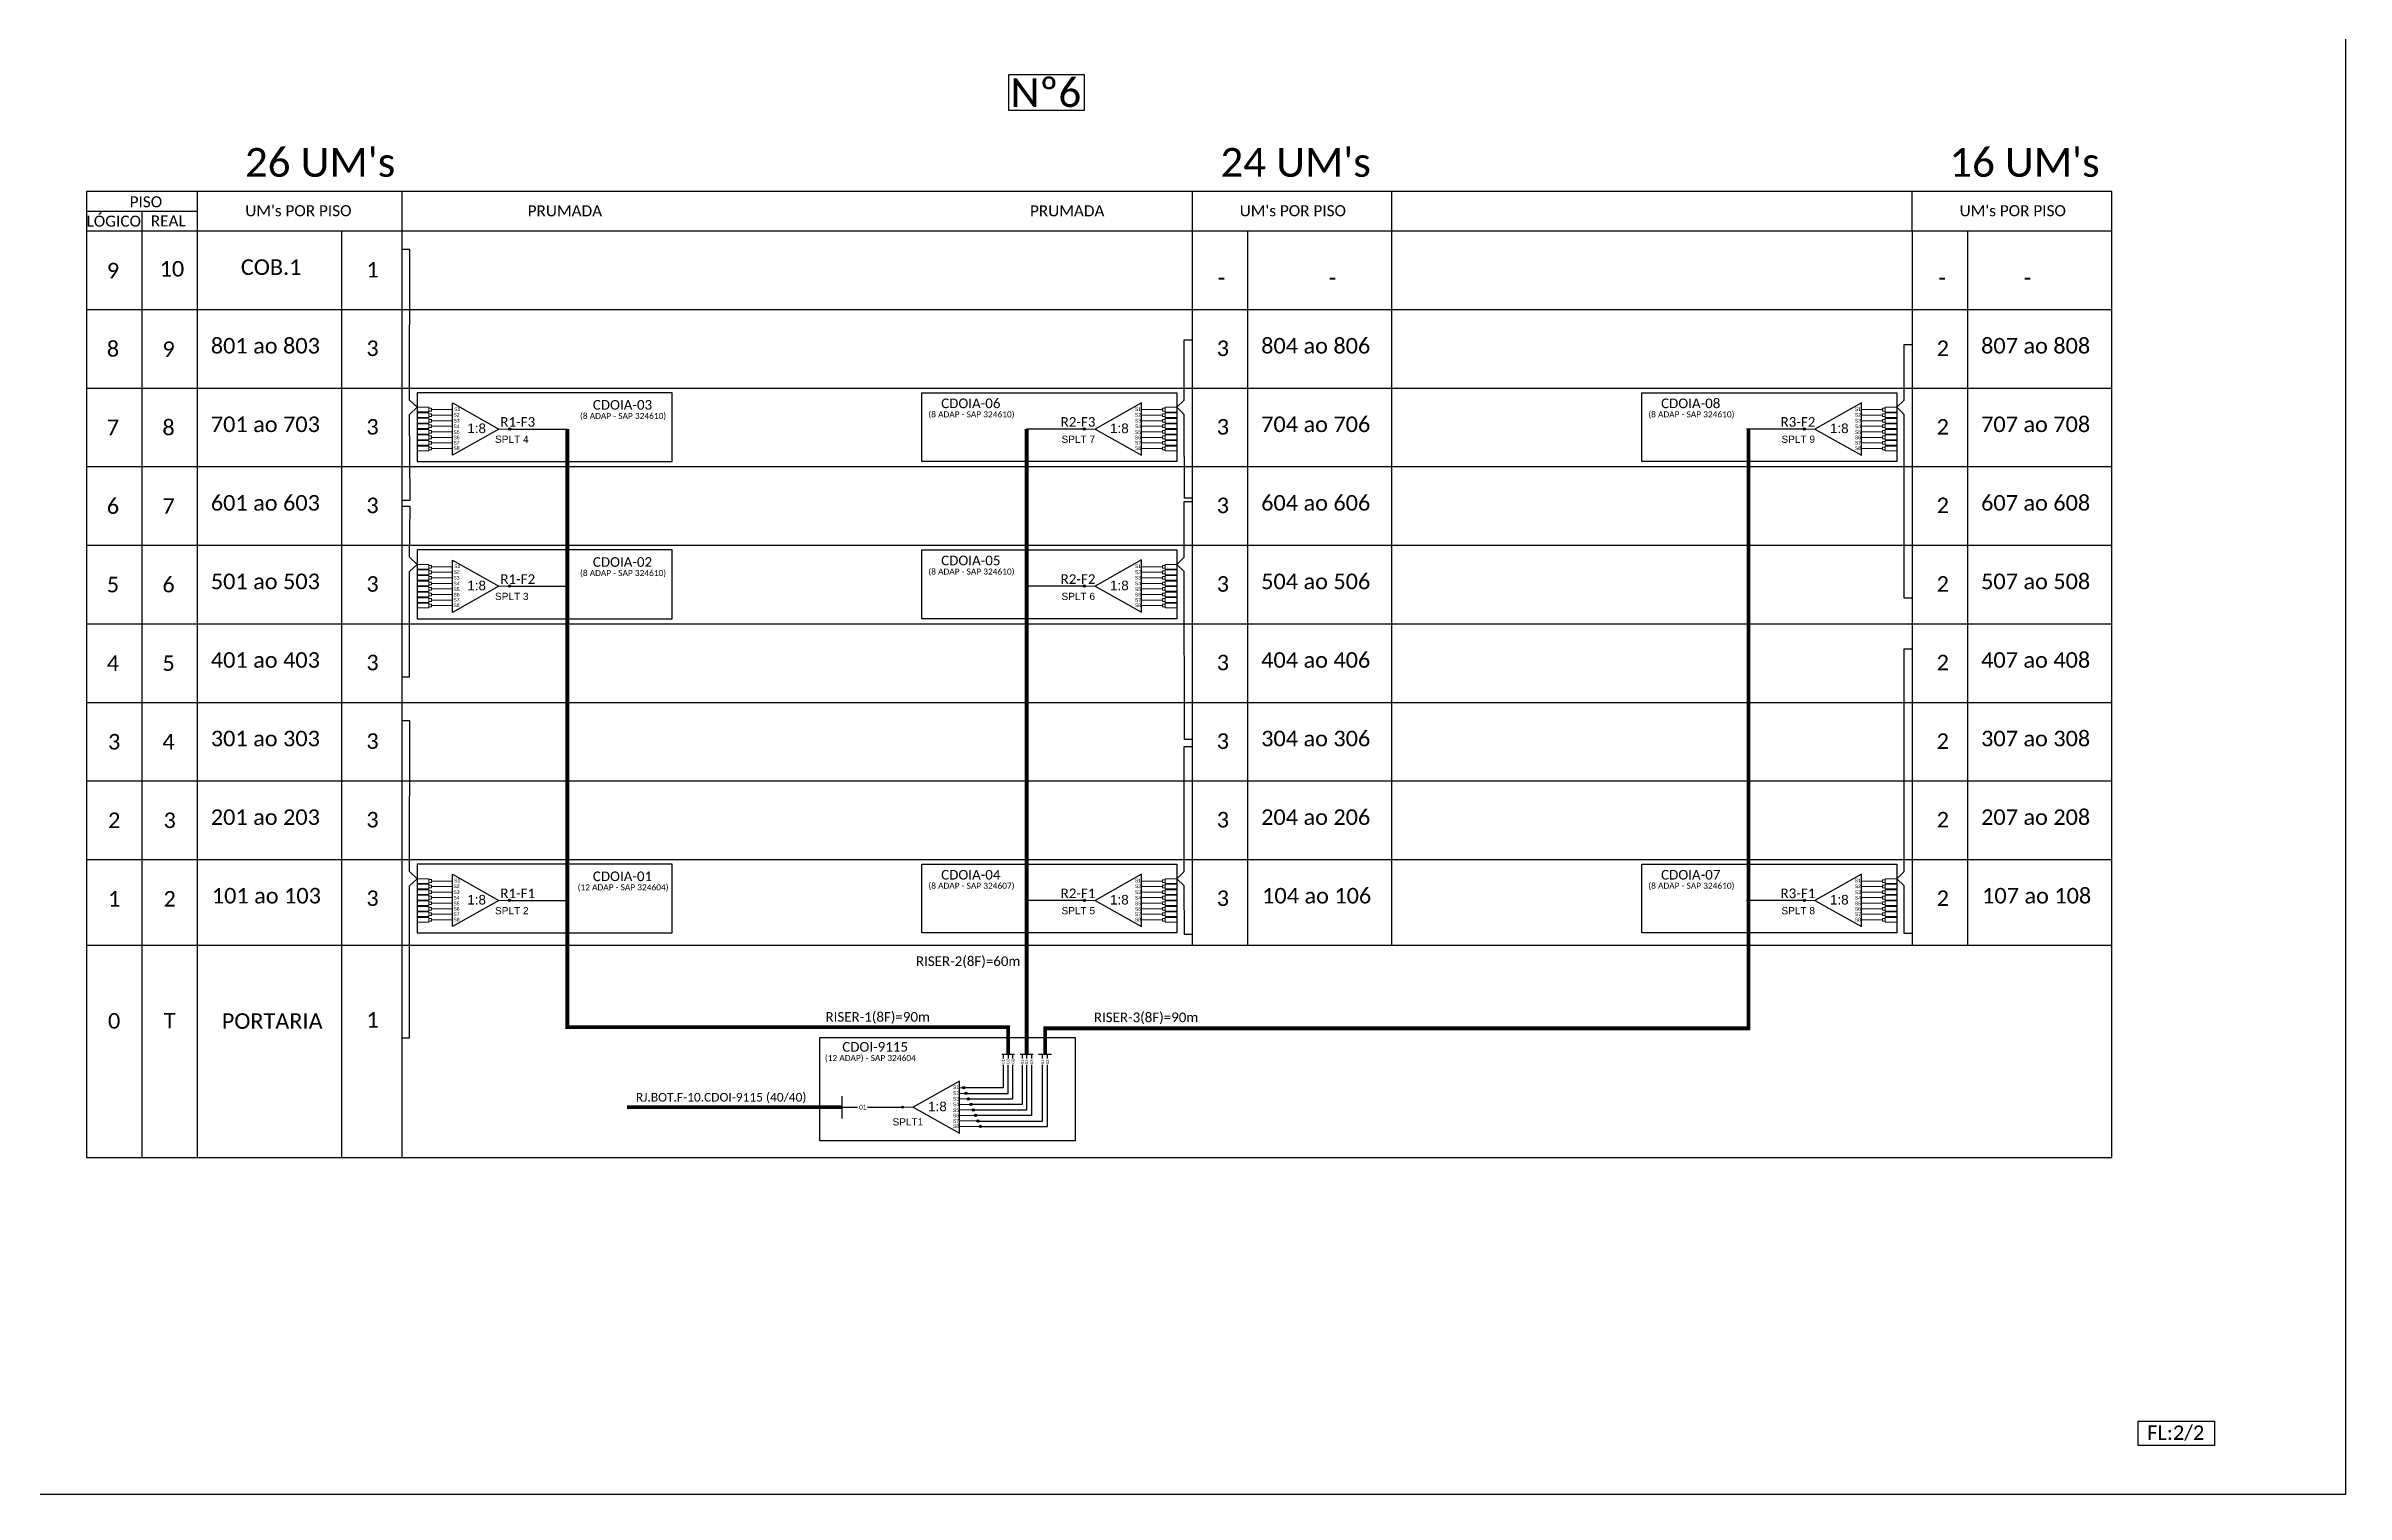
# Model space of a CAD drawing. Header units: metres. Extents: x -1286 to 457, y -500 to 94.
# Drawn here: x -22.2 to 456.9, y -499.8 to -198.1 of the extents above; entities that cross this region are included whole.
import ezdxf
from ezdxf.enums import TextEntityAlignment as Align

# ---------------------------------------------------------------- set-up
doc = ezdxf.new("R2010")
doc.units = ezdxf.units.M
doc.styles.add('ARIAL', font='arial.ttf')
doc.styles.add('WMF-Calibri0', font='calibri.ttf')

# ---------------------------------------------------------------- blocks, each defined once
blk = doc.blocks.new('SPLT_1-8_DIV_DIR')
h = blk.add_hatch(color=3)
h.dxf.hatch_style = 1
edge = h.paths.add_edge_path()
edge.add_arc((12.77, 4.04), 0.242, 0, 360)
h = blk.add_hatch(color=3)
h.dxf.hatch_style = 1
edge = h.paths.add_edge_path()
edge.add_arc((13.27, 2.88), 0.242, 0, 360)
h = blk.add_hatch(color=3)
h.dxf.hatch_style = 1
edge = h.paths.add_edge_path()
edge.add_arc((13.77, 1.73), 0.242, 0, 360)
h = blk.add_hatch(color=3)
h.dxf.hatch_style = 1
edge = h.paths.add_edge_path()
edge.add_arc((14.27, 0.58), 0.242, 0, 360)
h = blk.add_hatch(color=3)
h.dxf.hatch_style = 1
edge = h.paths.add_edge_path()
edge.add_arc((14.77, -0.58), 0.242, 0, 360)
h = blk.add_hatch(color=3)
h.dxf.hatch_style = 1
edge = h.paths.add_edge_path()
edge.add_arc((15.27, -1.73), 0.242, 0, 360)
h = blk.add_hatch(color=3)
h.dxf.hatch_style = 1
edge = h.paths.add_edge_path()
edge.add_arc((15.77, -2.88), 0.242, 0, 360)
h = blk.add_hatch(color=3)
h.dxf.hatch_style = 1
edge = h.paths.add_edge_path()
edge.add_arc((16.27, -4.04), 0.242, 0, 360)
at = {"color": 1}
blk.add_lwpolyline([(11.89, 5.45), (2.22, 0), (11.89, -5.45), (11.89, 5.45)], dxfattribs=at)
at = {"color": 1, "lineweight": 0}
blk.add_lwpolyline([(2.22, 0), (0, 0)], dxfattribs=at)
at = {"color": 7, "lineweight": 0}
for points in [[(12.77, 4.04), (11.89, 4.04)], [(11.89, 2.88), (13.27, 2.88)], [(11.89, 1.73), (13.77, 1.73)], [(11.89, 0.58), (14.27, 0.58)], [(11.89, -0.58), (14.77, -0.58)], [(11.89, -1.73), (15.27, -1.73)], [(11.89, -2.88), (15.77, -2.88)], [(11.89, -4.04), (16.27, -4.04)]]:
    blk.add_lwpolyline(points, dxfattribs=at)
at = {"color": 3}
for centre in [(12.77, 4.04), (13.27, 2.88), (13.77, 1.73), (14.27, 0.58), (14.77, -0.58), (15.27, -1.73), (15.77, -2.88), (16.27, -4.04)]:
    blk.add_circle(centre, 0.242, dxfattribs=at)
at = {"color": 1, "style": 'ARIAL'}
for s, height, p in [('1:8', 2, (5.35, -0.85)), ('S1', 0.75, (10.52, 3.77)), ('S2', 0.75, (10.52, 2.58)), ('S3', 0.75, (10.52, 1.37)), ('S4', 0.75, (10.52, 0.19)), ('S5', 0.75, (10.52, -1.02)), ('S6', 0.75, (10.52, -2.14)), ('S7', 0.75, (10.52, -3.24)), ('S8', 0.75, (10.52, -4.36))]:
    blk.add_text(s, height=height, dxfattribs=at).set_placement(p)
blk = doc.blocks.new('SPLT_1-8_SC-APC_ESQ')
at = {"color": 3, "lineweight": 0}
for points in [[(2.41, -3.02), (0, -3.02)], [(2.41, -4), (0, -4)], [(2.41, -4.17), (0, -4.17)], [(2.41, -3.02), (2.41, -4)], [(2.41, -4.17), (2.41, -5.16)], [(2.99, -3.51), (7.37, -3.51)], [(7.37, -4.66), (2.99, -4.66)], [(2.41, -5.16), (0, -5.16)], [(2.41, -5.32), (0, -5.32)], [(2.41, -6.31), (0, -6.31)], [(2.41, -6.48), (0, -6.48)], [(2.41, -7.46), (0, -7.46)], [(2.41, -7.63), (0, -7.63)], [(2.41, -8.62), (0, -8.62)], [(2.41, -8.78), (0, -8.78)], [(2.41, -5.32), (2.41, -6.31)], [(2.41, -6.48), (2.41, -7.46)], [(2.41, -7.63), (2.41, -8.62)], [(2.41, -8.78), (2.41, -9.77)], [(7.37, -5.82), (2.99, -5.82)], [(7.37, -6.97), (2.99, -6.97)], [(7.37, -8.12), (2.99, -8.12)], [(7.37, -9.28), (2.99, -9.28)], [(2.41, -9.77), (0, -9.77)], [(2.41, -9.94), (0, -9.94)], [(2.41, -10.92), (0, -10.92)], [(2.41, -11.09), (0, -11.09)], [(2.41, -12.08), (0, -12.08)], [(2.41, -9.94), (2.41, -10.92)], [(2.41, -11.09), (2.41, -12.08)], [(7.37, -10.43), (2.99, -10.43)], [(7.37, -11.58), (2.99, -11.58)]]:
    blk.add_lwpolyline(points, dxfattribs=at)
for points in [[(2.99, -3.22), (2.41, -3.22), (2.41, -3.8), (2.99, -3.8)], [(2.99, -4.38), (2.41, -4.38), (2.41, -4.95), (2.99, -4.95)], [(2.99, -5.53), (2.41, -5.53), (2.41, -6.1), (2.99, -6.1)], [(2.99, -6.68), (2.41, -6.68), (2.41, -7.26), (2.99, -7.26)], [(2.99, -7.84), (2.41, -7.84), (2.41, -8.41), (2.99, -8.41)], [(2.99, -8.99), (2.41, -8.99), (2.41, -9.56), (2.99, -9.56)], [(2.99, -10.14), (2.41, -10.14), (2.41, -10.72), (2.99, -10.72)], [(2.99, -11.3), (2.41, -11.3), (2.41, -11.87), (2.99, -11.87)]]:
    blk.add_lwpolyline(points, close=True, dxfattribs=at)
at = {"color": 1}
blk.add_lwpolyline([(7.37, -2.1), (17.04, -7.55), (7.37, -13), (7.37, -2.1)], dxfattribs=at)
at = {"color": 1, "lineweight": 0}
blk.add_lwpolyline([(17.04, -7.55), (19.26, -7.55)], dxfattribs=at)
at = {"color": 1, "style": 'ARIAL'}
for s, height, p in [('S2', 0.75, (7.56, -4.97)), ('S1', 0.75, (7.7, -3.78)), ('S5', 0.75, (7.55, -8.57)), ('S3', 0.75, (7.55, -6.18)), ('S4', 0.75, (7.55, -7.36)), ('S6', 0.75, (7.55, -9.69)), ('1:8', 2, (10.45, -8.4)), ('S7', 0.75, (7.55, -10.78)), ('S8', 0.75, (7.55, -11.9))]:
    blk.add_text(s, height=height, dxfattribs=at).set_placement(p)

msp = doc.modelspace()

# ---------------------------------------------------------------- hatches: boundary and pattern name
h = msp.add_hatch(color=3)
h.dxf.hatch_style = 1
edge = h.paths.add_edge_path()
edge.add_arc((74.4, -277.89), 0.242, 0, 360)
h = msp.add_hatch(color=3)
h.dxf.hatch_style = 1
edge = h.paths.add_edge_path()
edge.add_arc((194.13, -277.89), 0.242, 0, 360)
h = msp.add_hatch(color=3)
h.dxf.hatch_style = 1
edge = h.paths.add_edge_path()
edge.add_arc((344.1, -277.89), 0.242, 0, 360)
h = msp.add_hatch(color=3)
h.dxf.hatch_style = 1
edge = h.paths.add_edge_path()
edge.add_arc((74.4, -310.63), 0.242, 0, 360)
h = msp.add_hatch(color=3)
h.dxf.hatch_style = 1
edge = h.paths.add_edge_path()
edge.add_arc((194.13, -310.63), 0.242, 0, 360)
h = msp.add_hatch(color=3)
h.dxf.hatch_style = 1
edge = h.paths.add_edge_path()
edge.add_arc((74.4, -376.12), 0.242, 0, 360)
h = msp.add_hatch(color=3)
h.dxf.hatch_style = 1
edge = h.paths.add_edge_path()
edge.add_arc((194.13, -376.12), 0.242, 0, 360)
h = msp.add_hatch(color=3)
h.dxf.hatch_style = 1
edge = h.paths.add_edge_path()
edge.add_arc((344.1, -376.12), 0.242, 0, 360)
h = msp.add_hatch(color=3)
h.dxf.hatch_style = 1
edge = h.paths.add_edge_path()
edge.add_arc((156.24, -419.19), 0.205, 0, 360)

# ---------------------------------------------------------------- linework, layer by layer
for p, q in [((-13.77, -236.61), (-13.77, -429.67)), ((39.47, -429.67), (39.47, -236.61)), ((258.19, -385.47), (258.19, -236.61)), ((408.17, -429.67), (408.17, -236.61)), ((-13.77, -429.67), (408.17, -429.67))]:
    msp.add_line(p, q)
at = {"color": 5}
for p, q in [((74.4, -277.89), (86.43, -277.89)), ((74.4, -310.63), (86.43, -310.63)), ((74.4, -376.12), (86.43, -376.12))]:
    msp.add_line(p, q, dxfattribs=at)
at = {"color": 6}
for p, q in [((194.13, -277.89), (182.1, -277.89)), ((194.13, -310.63), (182.1, -310.63)), ((194.13, -376.12), (182.1, -376.12))]:
    msp.add_line(p, q, dxfattribs=at)
at = {"color": 30}
for p, q in [((344.1, -277.89), (332.07, -277.89)), ((344.1, -376.12), (332.07, -376.12)), ((185.41, -422.09), (185.41, -410.4)), ((172.22, -422.09), (185.41, -422.09))]:
    msp.add_line(p, q, dxfattribs=at)
msp.add_lwpolyline([(-384.06, -499.81), (456.94, -499.81), (456.94, 94.19), (-384.06, 94.19)], close=True)
at = {"color": 7}
for points in [[(178.42, -204.01), (194.12, -204.01), (194.12, -211.51), (178.42, -211.51)], [(413.64, -484.64), (429.57, -484.64), (429.57, -489.7), (413.64, -489.7)]]:
    msp.add_lwpolyline(points, close=True, dxfattribs=at)
at = {"color": 0}
for points in [[(408.17, -228.39), (-13.77, -228.39)], [(-13.77, -232.5), (9.38, -232.5)], [(-13.77, -236.61), (258.19, -236.61)]]:
    msp.add_lwpolyline(points, dxfattribs=at)
for points in [[(-13.77, -228.39), (-13.77, -236.61)], [(9.38, -236.61), (9.38, -228.39)], [(52, -429.67), (52, -228.39)], [(216.6, -228.39), (216.6, -236.61)], [(258.19, -236.61), (258.19, -228.39)], [(366.57, -236.61), (366.57, -228.39)], [(408.17, -236.61), (408.17, -228.39)], [(-2.2, -232.5), (-2.2, -236.61)], [(-13.77, -236.61), (258.19, -236.61)], [(-2.2, -236.61), (-2.2, -429.67)], [(9.38, -429.67), (9.38, -236.61)], [(216.6, -236.61), (216.6, -385.47)], [(228.18, -385.47), (228.18, -236.61)], [(258.19, -236.61), (408.17, -236.61)], [(366.57, -236.61), (366.57, -385.47)], [(378.15, -385.47), (378.15, -236.61)], [(-13.77, -252.99), (258.19, -252.99)], [(258.19, -252.99), (408.17, -252.99)], [(-13.77, -269.36), (258.19, -269.36)], [(258.19, -269.36), (408.17, -269.36)], [(-13.77, -285.73), (258.19, -285.73)], [(258.19, -285.73), (408.17, -285.73)], [(-13.77, -302.1), (258.19, -302.1)], [(258.19, -302.1), (408.17, -302.1)], [(-13.77, -318.47), (258.19, -318.47)], [(258.19, -318.47), (408.17, -318.47)], [(-13.77, -334.85), (258.19, -334.85)], [(258.19, -334.85), (408.17, -334.85)], [(-13.77, -351.22), (258.19, -351.22)], [(258.19, -351.22), (408.17, -351.22)], [(-13.77, -367.59), (258.19, -367.59)], [(258.19, -367.59), (408.17, -367.59)], [(-13.77, -385.47), (408.17, -385.47)]]:
    msp.add_lwpolyline(points)
at = {"color": 3}
for points in [[(52.04, -292.72), (53.7, -292.72), (53.57, -274.87), (55.14, -273.36), (53.57, -271.85), (53.58, -240.47), (51.92, -240.47)], [(216.61, -292.33), (214.96, -292.33), (214.95, -274.87), (213.39, -273.36), (214.95, -271.85), (214.89, -259.3), (216.55, -259.3)], [(366.58, -313.13), (364.93, -313.13), (364.93, -274.87), (363.36, -273.36), (364.93, -271.85), (364.93, -260.26), (366.58, -260.26)], [(51.92, -329.51), (53.57, -329.51), (53.57, -307.61), (55.14, -306.1), (53.57, -304.6), (53.67, -294.06), (52.02, -294.06)], [(216.61, -342.56), (214.96, -342.56), (214.95, -307.61), (213.39, -306.1), (214.95, -304.6), (214.95, -293), (216.61, -293)], [(366.58, -382.99), (364.93, -382.99), (364.93, -373.1), (363.36, -371.59), (364.93, -370.08), (364.93, -323.72), (366.58, -323.72)], [(51.92, -404.78), (53.57, -404.78), (53.57, -373.1), (55.14, -371.59), (53.57, -370.08), (53.58, -338.7), (51.92, -338.7)], [(216.61, -383.23), (214.96, -383.23), (214.95, -373.1), (213.39, -371.59), (214.95, -370.08), (214.95, -344.05), (216.61, -344.05)], [(143.69, -419.19), (146.85, -419.19)], [(148.92, -419.19), (156.24, -419.19)]]:
    msp.add_lwpolyline(points, dxfattribs=at)
at = {"color": 1}
for points in [[(108.27, -270.34), (55.14, -270.34), (55.14, -284.66), (108.27, -284.66)], [(160.26, -270.34), (213.39, -270.34), (213.39, -284.66), (160.26, -284.66)], [(310.23, -270.34), (363.36, -270.34), (363.36, -284.66), (310.23, -284.66)], [(108.27, -303.09), (55.14, -303.09), (55.14, -317.41), (108.27, -317.41)], [(160.26, -303.09), (213.39, -303.09), (213.39, -317.41), (160.26, -317.41)], [(108.27, -368.57), (55.14, -368.57), (55.14, -382.89), (108.27, -382.89)], [(160.26, -368.57), (213.39, -368.57), (213.39, -382.89), (160.26, -382.89)], [(310.23, -368.57), (363.36, -368.57), (363.36, -382.89), (310.23, -382.89)], [(139.05, -404.71), (192.18, -404.71), (192.18, -426.19), (139.05, -426.19)]]:
    msp.add_lwpolyline(points, close=True, dxfattribs=at)
for points in [[(206.02, -272.44), (196.35, -277.89), (206.02, -283.34), (206.02, -272.44)], [(355.99, -272.44), (346.32, -277.89), (355.99, -283.34), (355.99, -272.44)], [(206.02, -305.18), (196.35, -310.63), (206.02, -316.08), (206.02, -305.18)], [(206.02, -370.67), (196.35, -376.12), (206.02, -381.57), (206.02, -370.67)], [(355.99, -370.67), (346.32, -376.12), (355.99, -381.57), (355.99, -370.67)], [(143.69, -421.59), (143.69, -416.87)]]:
    msp.add_lwpolyline(points, dxfattribs=at)
at = {"color": 5, "const_width": 0.8}
msp.add_lwpolyline([(178.27, -408.13), (178.26, -402.51), (86.43, -402.51), (86.43, -277.89)], dxfattribs=at)
at = {"color": 6, "const_width": 0.8}
msp.add_lwpolyline([(182.1, -277.89), (182.1, -408.13)], dxfattribs=at)
at = {"color": 30, "const_width": 0.8}
msp.add_lwpolyline([(332.47, -277.89), (332.47, -402.77), (185.95, -402.77), (185.95, -408.13)], dxfattribs=at)
at = {"color": 1, "lineweight": 0}
for points in [[(196.35, -277.89), (194.13, -277.89)], [(346.32, -277.89), (344.1, -277.89)], [(196.35, -310.63), (194.13, -310.63)], [(196.35, -376.12), (194.13, -376.12)], [(346.32, -376.12), (344.1, -376.12)]]:
    msp.add_lwpolyline(points, dxfattribs=at)
at = {"color": 3, "lineweight": 0}
for points in [[(210.39, -273.85), (206.02, -273.85)], [(206.02, -275.01), (210.39, -275.01)], [(206.02, -276.16), (210.39, -276.16)], [(206.02, -277.31), (210.39, -277.31)], [(210.97, -273.36), (210.97, -274.35)], [(210.97, -273.36), (213.39, -273.36)], [(210.97, -274.35), (213.39, -274.35)], [(210.97, -274.51), (210.97, -275.5)], [(210.97, -274.51), (213.39, -274.51)], [(210.97, -275.5), (213.39, -275.5)], [(210.97, -275.67), (210.97, -276.65)], [(210.97, -275.67), (213.39, -275.67)], [(210.97, -276.65), (213.39, -276.65)], [(210.97, -276.82), (210.97, -277.81)], [(210.97, -276.82), (213.39, -276.82)], [(210.97, -277.81), (213.39, -277.81)], [(360.37, -273.85), (355.99, -273.85)], [(355.99, -275.01), (360.37, -275.01)], [(355.99, -276.16), (360.37, -276.16)], [(355.99, -277.31), (360.37, -277.31)], [(360.94, -273.36), (360.94, -274.35)], [(360.94, -273.36), (363.36, -273.36)], [(360.94, -274.35), (363.36, -274.35)], [(360.94, -274.51), (360.94, -275.5)], [(360.94, -274.51), (363.36, -274.51)], [(360.94, -275.5), (363.36, -275.5)], [(360.94, -275.67), (360.94, -276.65)], [(360.94, -275.67), (363.36, -275.67)], [(360.94, -276.65), (363.36, -276.65)], [(360.94, -276.82), (360.94, -277.81)], [(360.94, -276.82), (363.36, -276.82)], [(360.94, -277.81), (363.36, -277.81)], [(206.02, -278.47), (210.39, -278.47)], [(206.02, -279.62), (210.39, -279.62)], [(206.02, -280.77), (210.39, -280.77)], [(206.02, -281.92), (210.39, -281.92)], [(210.97, -277.97), (210.97, -278.96)], [(210.97, -277.97), (213.39, -277.97)], [(210.97, -278.96), (213.39, -278.96)], [(210.97, -279.13), (210.97, -280.11)], [(210.97, -279.13), (213.39, -279.13)], [(210.97, -280.11), (213.39, -280.11)], [(210.97, -280.28), (210.97, -281.26)], [(210.97, -280.28), (213.39, -280.28)], [(210.97, -281.26), (213.39, -281.26)], [(210.97, -281.43), (210.97, -282.42)], [(210.97, -281.43), (213.39, -281.43)], [(210.97, -282.42), (213.39, -282.42)], [(355.99, -278.47), (360.37, -278.47)], [(355.99, -279.62), (360.37, -279.62)], [(355.99, -280.77), (360.37, -280.77)], [(355.99, -281.92), (360.37, -281.92)], [(360.94, -277.97), (360.94, -278.96)], [(360.94, -277.97), (363.36, -277.97)], [(360.94, -278.96), (363.36, -278.96)], [(360.94, -279.13), (360.94, -280.11)], [(360.94, -279.13), (363.36, -279.13)], [(360.94, -280.11), (363.36, -280.11)], [(360.94, -280.28), (360.94, -281.26)], [(360.94, -280.28), (363.36, -280.28)], [(360.94, -281.26), (363.36, -281.26)], [(360.94, -281.43), (360.94, -282.42)], [(360.94, -281.43), (363.36, -281.43)], [(360.94, -282.42), (363.36, -282.42)], [(210.39, -306.6), (206.02, -306.6)], [(210.97, -306.1), (210.97, -307.09)], [(210.97, -306.1), (213.39, -306.1)], [(206.02, -307.75), (210.39, -307.75)], [(206.02, -308.9), (210.39, -308.9)], [(206.02, -310.06), (210.39, -310.06)], [(206.02, -311.21), (210.39, -311.21)], [(210.97, -307.09), (213.39, -307.09)], [(210.97, -307.26), (210.97, -308.24)], [(210.97, -307.26), (213.39, -307.26)], [(210.97, -308.24), (213.39, -308.24)], [(210.97, -308.41), (210.97, -309.4)], [(210.97, -308.41), (213.39, -308.41)], [(210.97, -309.4), (213.39, -309.4)], [(210.97, -309.56), (210.97, -310.55)], [(210.97, -309.56), (213.39, -309.56)], [(210.97, -310.55), (213.39, -310.55)], [(210.97, -310.72), (210.97, -311.7)], [(210.97, -310.72), (213.39, -310.72)], [(206.02, -312.36), (210.39, -312.36)], [(206.02, -313.52), (210.39, -313.52)], [(206.02, -314.67), (210.39, -314.67)], [(210.97, -311.7), (213.39, -311.7)], [(210.97, -311.87), (210.97, -312.86)], [(210.97, -311.87), (213.39, -311.87)], [(210.97, -312.86), (213.39, -312.86)], [(210.97, -313.02), (210.97, -314.01)], [(210.97, -313.02), (213.39, -313.02)], [(210.97, -314.01), (213.39, -314.01)], [(210.97, -314.17), (210.97, -315.16)], [(210.97, -314.17), (213.39, -314.17)], [(210.97, -315.16), (213.39, -315.16)], [(210.39, -372.08), (206.02, -372.08)], [(206.02, -373.24), (210.39, -373.24)], [(210.97, -371.59), (210.97, -372.58)], [(210.97, -371.59), (213.39, -371.59)], [(210.97, -372.58), (213.39, -372.58)], [(210.97, -372.74), (210.97, -373.73)], [(210.97, -372.74), (213.39, -372.74)], [(360.37, -372.08), (355.99, -372.08)], [(355.99, -373.24), (360.37, -373.24)], [(360.94, -371.59), (360.94, -372.58)], [(360.94, -371.59), (363.36, -371.59)], [(360.94, -372.58), (363.36, -372.58)], [(360.94, -372.74), (360.94, -373.73)], [(360.94, -372.74), (363.36, -372.74)], [(206.02, -374.39), (210.39, -374.39)], [(206.02, -375.54), (210.39, -375.54)], [(206.02, -376.7), (210.39, -376.7)], [(206.02, -377.85), (210.39, -377.85)], [(210.97, -373.73), (213.39, -373.73)], [(210.97, -373.9), (210.97, -374.88)], [(210.97, -373.9), (213.39, -373.9)], [(210.97, -374.88), (213.39, -374.88)], [(210.97, -375.05), (210.97, -376.04)], [(210.97, -375.05), (213.39, -375.05)], [(210.97, -376.04), (213.39, -376.04)], [(210.97, -376.2), (210.97, -377.19)], [(210.97, -376.2), (213.39, -376.2)], [(210.97, -377.19), (213.39, -377.19)], [(210.97, -377.36), (210.97, -378.34)], [(210.97, -377.36), (213.39, -377.36)], [(210.97, -378.34), (213.39, -378.34)], [(355.99, -374.39), (360.37, -374.39)], [(355.99, -375.54), (360.37, -375.54)], [(355.99, -376.7), (360.37, -376.7)], [(355.99, -377.85), (360.37, -377.85)], [(360.94, -373.73), (363.36, -373.73)], [(360.94, -373.9), (360.94, -374.88)], [(360.94, -373.9), (363.36, -373.9)], [(360.94, -374.88), (363.36, -374.88)], [(360.94, -375.05), (360.94, -376.04)], [(360.94, -375.05), (363.36, -375.05)], [(360.94, -376.04), (363.36, -376.04)], [(360.94, -376.2), (360.94, -377.19)], [(360.94, -376.2), (363.36, -376.2)], [(360.94, -377.19), (363.36, -377.19)], [(360.94, -377.36), (360.94, -378.34)], [(360.94, -377.36), (363.36, -377.36)], [(360.94, -378.34), (363.36, -378.34)], [(206.02, -379), (210.39, -379)], [(206.02, -380.16), (210.39, -380.16)], [(210.97, -378.51), (210.97, -379.5)], [(210.97, -378.51), (213.39, -378.51)], [(210.97, -379.5), (213.39, -379.5)], [(210.97, -379.66), (210.97, -380.65)], [(210.97, -379.66), (213.39, -379.66)], [(210.97, -380.65), (213.39, -380.65)], [(355.99, -379), (360.37, -379)], [(355.99, -380.16), (360.37, -380.16)], [(360.94, -378.51), (360.94, -379.5)], [(360.94, -378.51), (363.36, -378.51)], [(360.94, -379.5), (363.36, -379.5)], [(360.94, -379.66), (360.94, -380.65)], [(360.94, -379.66), (363.36, -379.66)], [(360.94, -380.65), (363.36, -380.65)]]:
    msp.add_lwpolyline(points, dxfattribs=at)
for points in [[(210.39, -273.57), (210.97, -273.57), (210.97, -274.14), (210.39, -274.14)], [(210.39, -274.72), (210.97, -274.72), (210.97, -275.29), (210.39, -275.29)], [(210.39, -275.87), (210.97, -275.87), (210.97, -276.45), (210.39, -276.45)], [(210.39, -277.03), (210.97, -277.03), (210.97, -277.6), (210.39, -277.6)], [(360.37, -273.57), (360.94, -273.57), (360.94, -274.14), (360.37, -274.14)], [(360.37, -274.72), (360.94, -274.72), (360.94, -275.29), (360.37, -275.29)], [(360.37, -275.87), (360.94, -275.87), (360.94, -276.45), (360.37, -276.45)], [(360.37, -277.03), (360.94, -277.03), (360.94, -277.6), (360.37, -277.6)], [(210.39, -278.18), (210.97, -278.18), (210.97, -278.75), (210.39, -278.75)], [(210.39, -279.33), (210.97, -279.33), (210.97, -279.9), (210.39, -279.9)], [(210.39, -280.49), (210.97, -280.49), (210.97, -281.06), (210.39, -281.06)], [(210.39, -281.64), (210.97, -281.64), (210.97, -282.21), (210.39, -282.21)], [(360.37, -278.18), (360.94, -278.18), (360.94, -278.75), (360.37, -278.75)], [(360.37, -279.33), (360.94, -279.33), (360.94, -279.9), (360.37, -279.9)], [(360.37, -280.49), (360.94, -280.49), (360.94, -281.06), (360.37, -281.06)], [(360.37, -281.64), (360.94, -281.64), (360.94, -282.21), (360.37, -282.21)], [(210.39, -306.31), (210.97, -306.31), (210.97, -306.88), (210.39, -306.88)], [(210.39, -307.46), (210.97, -307.46), (210.97, -308.04), (210.39, -308.04)], [(210.39, -308.62), (210.97, -308.62), (210.97, -309.19), (210.39, -309.19)], [(210.39, -309.77), (210.97, -309.77), (210.97, -310.34), (210.39, -310.34)], [(210.39, -310.92), (210.97, -310.92), (210.97, -311.5), (210.39, -311.5)], [(210.39, -312.08), (210.97, -312.08), (210.97, -312.65), (210.39, -312.65)], [(210.39, -313.23), (210.97, -313.23), (210.97, -313.8), (210.39, -313.8)], [(210.39, -314.38), (210.97, -314.38), (210.97, -314.95), (210.39, -314.95)], [(210.39, -371.8), (210.97, -371.8), (210.97, -372.37), (210.39, -372.37)], [(210.39, -372.95), (210.97, -372.95), (210.97, -373.52), (210.39, -373.52)], [(360.37, -371.8), (360.94, -371.8), (360.94, -372.37), (360.37, -372.37)], [(360.37, -372.95), (360.94, -372.95), (360.94, -373.52), (360.37, -373.52)], [(210.39, -374.1), (210.97, -374.1), (210.97, -374.68), (210.39, -374.68)], [(210.39, -375.26), (210.97, -375.26), (210.97, -375.83), (210.39, -375.83)], [(210.39, -376.41), (210.97, -376.41), (210.97, -376.98), (210.39, -376.98)], [(210.39, -377.56), (210.97, -377.56), (210.97, -378.14), (210.39, -378.14)], [(360.37, -374.1), (360.94, -374.1), (360.94, -374.68), (360.37, -374.68)], [(360.37, -375.26), (360.94, -375.26), (360.94, -375.83), (360.37, -375.83)], [(360.37, -376.41), (360.94, -376.41), (360.94, -376.98), (360.37, -376.98)], [(360.37, -377.56), (360.94, -377.56), (360.94, -378.14), (360.37, -378.14)], [(210.39, -378.72), (210.97, -378.72), (210.97, -379.29), (210.39, -379.29)], [(210.39, -379.87), (210.97, -379.87), (210.97, -380.44), (210.39, -380.44)], [(360.37, -378.72), (360.94, -378.72), (360.94, -379.29), (360.37, -379.29)], [(360.37, -379.87), (360.94, -379.87), (360.94, -380.44), (360.37, -380.44)]]:
    msp.add_lwpolyline(points, close=True, dxfattribs=at)
at = {"color": 5}
for points in [[(177.24, -410.4), (177.24, -415.16), (168.98, -415.16)], [(169.42, -416.32), (178.22, -416.32), (178.22, -410.4)], [(170.06, -417.48), (179.26, -417.48), (179.26, -410.4)], [(176.91, -408.12), (179.6, -408.12)], [(177.24, -408.13), (177.24, -409.07)], [(178.27, -408.13), (178.27, -409.07)], [(179.26, -409.07), (179.26, -408.13)]]:
    msp.add_lwpolyline(points, dxfattribs=at)
at = {"color": 6}
for points in [[(181.2, -410.4), (181.2, -418.62), (170.57, -418.62)], [(171.22, -419.78), (182.13, -419.78), (182.13, -410.4)], [(183.13, -410.4), (183.13, -420.93), (171.72, -420.93)], [(180.78, -408.13), (183.48, -408.13)], [(181.2, -408.13), (181.2, -409.07)], [(182.13, -409.07), (182.13, -408.13)], [(183.13, -408.13), (183.13, -409.07)]]:
    msp.add_lwpolyline(points, dxfattribs=at)
at = {"color": 30}
for points in [[(172.48, -423.22), (186.44, -423.22), (186.44, -410.4)], [(184.6, -408.13), (187.3, -408.13)], [(185.41, -409.07), (185.41, -408.13)], [(186.44, -409.07), (186.44, -408.13)]]:
    msp.add_lwpolyline(points, dxfattribs=at)
at = {"color": 1, "const_width": 0.8}
msp.add_lwpolyline([(98.86, -419.19), (143.69, -419.19)], dxfattribs=at)
at = {"color": 3}
for centre, radius in [((74.4, -277.89), 0.242), ((194.13, -277.89), 0.242), ((344.1, -277.89), 0.242), ((74.4, -310.63), 0.242), ((194.13, -310.63), 0.242), ((74.4, -376.12), 0.242), ((194.13, -376.12), 0.242), ((344.1, -376.12), 0.242), ((156.24, -419.19), 0.205), ((156.24, -419.19), 0.205)]:
    msp.add_circle(centre, radius, dxfattribs=at)

# ---------------------------------------------------------------- block references
for p in [(55.14, -270.34), (55.14, -303.09), (55.14, -368.57)]:
    msp.add_blockref('SPLT_1-8_SC-APC_ESQ', p)
at = {"xscale": 0.9982254764087685, "yscale": 0.9982254764087685, "zscale": 0.9982254764087685}
msp.add_blockref('SPLT_1-8_DIV_DIR', (156.24, -419.19), dxfattribs=at)

# ---------------------------------------------------------------- texts
at = {"color": 0, "style": 'WMF-Calibri0'}
for s, height, p in [('Nº6', 6, (178.74, -210.78)), ("26 UM's", 6, (19.27, -225.33)), ("24 UM's", 6, (222.48, -225.33)), ("16 UM's", 6, (374.31, -225.33)), ('     PISO', 2.3, (-8.81, -231.69)), ('  LÓGICO', 2.3, (-15.35, -235.72)), ('    REAL', 2.3, (-3.59, -235.67)), ("UM's POR PISO", 2.3, (19.34, -233.55)), ('PRUMADA', 2.3, (78.15, -233.58)), ('PRUMADA', 2.3, (182.79, -233.58)), ("UM's POR PISO", 2.3, (226.49, -233.55)), ("UM's POR PISO", 2.3, (376.46, -233.55))]:
    msp.add_text(s, height=height, dxfattribs=at).set_placement(p)
at = {"color": 7, "style": 'WMF-Calibri0'}
msp.add_text('10', height=3.24, dxfattribs=at).set_placement((4.05, -244.5), align=Align.MIDDLE_CENTER)
at = {"color": 7}
for s, height, style, p in [('COB.1', 3.24, 'WMF-Calibri0', (18.42, -245.77)), ('801 ao 803', 3.24, 'WMF-Calibri0', (12.16, -262.15)), ('804 ao 806', 3.24, 'WMF-Calibri0', (230.96, -262.15)), ('807 ao 808', 3.24, 'WMF-Calibri0', (380.93, -262.15)), ('701 ao 703', 3.24, 'WMF-Calibri0', (12.16, -278.52)), ('704 ao 706', 3.24, 'WMF-Calibri0', (230.96, -278.52)), ('707 ao 708', 3.24, 'WMF-Calibri0', (380.93, -278.52)), ('601 ao 603', 3.24, 'WMF-Calibri0', (12.16, -294.89)), ('604 ao 606', 3.24, 'WMF-Calibri0', (230.96, -294.89)), ('607 ao 608', 3.24, 'WMF-Calibri0', (380.93, -294.89)), ('501 ao 503', 3.24, 'WMF-Calibri0', (12.16, -311.26)), ('504 ao 506', 3.24, 'WMF-Calibri0', (230.96, -311.26)), ('507 ao 508', 3.24, 'WMF-Calibri0', (380.93, -311.26)), ('401 ao 403', 3.24, 'WMF-Calibri0', (12.16, -327.63)), ('404 ao 406', 3.24, 'WMF-Calibri0', (230.96, -327.63)), ('407 ao 408', 3.24, 'WMF-Calibri0', (380.93, -327.63)), ('301 ao 303', 3.24, 'WMF-Calibri0', (12.16, -344)), ('304 ao 306', 3.24, 'WMF-Calibri0', (230.96, -344)), ('307 ao 308', 3.24, 'WMF-Calibri0', (380.93, -344)), ('201 ao 203', 3.24, 'WMF-Calibri0', (12.16, -360.38)), ('204 ao 206', 3.24, 'WMF-Calibri0', (230.96, -360.38)), ('207 ao 208', 3.24, 'WMF-Calibri0', (380.93, -360.38)), ('101 ao 103', 3.24, 'WMF-Calibri0', (12.37, -376.75)), ('104 ao 106', 3.24, 'WMF-Calibri0', (231.16, -376.75)), ('107 ao 108', 3.24, 'WMF-Calibri0', (381.14, -376.75)), ('PORTARIA', 3.24, 'WMF-Calibri0', (14.44, -402.87)), ('SPLT1', 1.5, 'ARIAL', (154.16, -423.01))]:
    msp.add_text(s, height=height, dxfattribs=dict(at, style=style)).set_placement(p)
at = {"color": 1}
for s, height, style, p in [('CDOIA-03', 2, 'WMF-Calibri0', (91.74, -273.85)), ('CDOIA-06', 2, 'WMF-Calibri0', (164.3, -273.54)), ('CDOIA-08', 2, 'WMF-Calibri0', (314.27, -273.54)), ('1:8', 2, 'ARIAL', (199.48, -278.74)), ('S1', 0.75, 'ARIAL', (204.65, -274.12)), ('S2', 0.75, 'ARIAL', (204.65, -275.31)), ('S3', 0.75, 'ARIAL', (204.65, -276.52)), ('S4', 0.75, 'ARIAL', (204.65, -277.7)), ('1:8', 2, 'ARIAL', (349.45, -278.74)), ('S1', 0.75, 'ARIAL', (354.62, -274.12)), ('S2', 0.75, 'ARIAL', (354.62, -275.31)), ('S3', 0.75, 'ARIAL', (354.62, -276.52)), ('S4', 0.75, 'ARIAL', (354.62, -277.7)), ('S5', 0.75, 'ARIAL', (204.65, -278.91)), ('S6', 0.75, 'ARIAL', (204.65, -280.03)), ('S7', 0.75, 'ARIAL', (204.65, -281.13)), ('S8', 0.75, 'ARIAL', (204.65, -282.24)), ('S5', 0.75, 'ARIAL', (354.62, -278.91)), ('S6', 0.75, 'ARIAL', (354.62, -280.03)), ('S7', 0.75, 'ARIAL', (354.62, -281.13)), ('S8', 0.75, 'ARIAL', (354.62, -282.24)), ('CDOIA-02', 2, 'WMF-Calibri0', (91.74, -306.6)), ('CDOIA-05', 2, 'WMF-Calibri0', (164.3, -306.28)), ('S1', 0.75, 'ARIAL', (204.65, -306.87)), ('1:8', 2, 'ARIAL', (199.48, -311.48)), ('S2', 0.75, 'ARIAL', (204.65, -308.05)), ('S3', 0.75, 'ARIAL', (204.65, -309.26)), ('S4', 0.75, 'ARIAL', (204.65, -310.44)), ('S5', 0.75, 'ARIAL', (204.65, -311.65)), ('S6', 0.75, 'ARIAL', (204.65, -312.77)), ('S7', 0.75, 'ARIAL', (204.65, -313.87)), ('S8', 0.75, 'ARIAL', (204.65, -314.99)), ('CDOIA-01', 2, 'WMF-Calibri0', (91.74, -372.09)), ('CDOIA-04', 2, 'WMF-Calibri0', (164.3, -371.77)), ('S1', 0.75, 'ARIAL', (204.65, -372.35)), ('S2', 0.75, 'ARIAL', (204.65, -373.54)), ('CDOIA-07', 2, 'WMF-Calibri0', (314.27, -371.77)), ('S1', 0.75, 'ARIAL', (354.62, -372.35)), ('S2', 0.75, 'ARIAL', (354.62, -373.54)), ('1:8', 2, 'ARIAL', (199.48, -376.97)), ('S3', 0.75, 'ARIAL', (204.65, -374.75)), ('S4', 0.75, 'ARIAL', (204.65, -375.93)), ('S5', 0.75, 'ARIAL', (204.65, -377.14)), ('S6', 0.75, 'ARIAL', (204.65, -378.26)), ('1:8', 2, 'ARIAL', (349.45, -376.97)), ('S3', 0.75, 'ARIAL', (354.62, -374.75)), ('S4', 0.75, 'ARIAL', (354.62, -375.93)), ('S5', 0.75, 'ARIAL', (354.62, -377.14)), ('S6', 0.75, 'ARIAL', (354.62, -378.26)), ('S7', 0.75, 'ARIAL', (204.65, -379.36)), ('S8', 0.75, 'ARIAL', (204.65, -380.48)), ('S7', 0.75, 'ARIAL', (354.62, -379.36)), ('S8', 0.75, 'ARIAL', (354.62, -380.48)), ('CDOI-9115', 2, 'WMF-Calibri0', (143.69, -407.63))]:
    msp.add_text(s, height=height, dxfattribs=dict(at, style=style)).set_placement(p)
at = {"color": 5, "style": 'WMF-Calibri0'}
for s, p in [('R1-F3', (72.48, -277.41)), ('R1-F2', (72.48, -310.16)), ('R1-F1', (72.48, -375.64)), ('RISER-1(8F)=90m', (140.2, -401.39))]:
    msp.add_text(s, height=2, dxfattribs=at).set_placement(p)
at = {"color": 1, "style": 'WMF-Calibri0'}
for s, p in [('(8 ADAP - SAP 324610)', (98.04, -275.78)), ('(8 ADAP - SAP 324610)', (170.61, -275.46)), ('(8 ADAP - SAP 324610)', (320.58, -275.46)), ('(8 ADAP - SAP 324610)', (98.04, -308.52)), ('(8 ADAP - SAP 324610)', (170.61, -308.21)), ('(12 ADAP - SAP 324604)', (98.04, -374.01)), ('(8 ADAP - SAP 324607)', (170.61, -373.69)), ('(8 ADAP - SAP 324610)', (320.58, -373.69)), ('(12 ADAP) - SAP 324604', (149.54, -409.56))]:
    msp.add_text(s, height=1.25, dxfattribs=at).set_placement(p, align=Align.CENTER)
at = {"color": 6, "style": 'WMF-Calibri0'}
for s, p in [('R2-F3', (189.19, -277.41)), ('R2-F2', (189.19, -310.16)), ('R2-F1', (189.19, -375.64)), ('RISER-2(8F)=60m', (159.04, -389.78))]:
    msp.add_text(s, height=2, dxfattribs=at).set_placement(p)
at = {"color": 30, "style": 'WMF-Calibri0'}
for s, p in [('R3-F2', (339.16, -277.41)), ('R3-F1', (339.16, -375.64)), ('RISER-3(8F)=90m', (196.1, -401.48))]:
    msp.add_text(s, height=2, dxfattribs=at).set_placement(p)
at = {"color": 7, "style": 'ARIAL', "text_generation_flag": 6}
for s, p in [('SPLT 4', (71.36, -280.77)), ('SPLT 7', (189.37, -280.77)), ('SPLT 9', (339.34, -280.77)), ('SPLT 3', (71.36, -313.51)), ('SPLT 6', (189.37, -313.51)), ('SPLT 2', (71.36, -379)), ('SPLT 5', (189.37, -379)), ('SPLT 8', (339.34, -379))]:
    msp.add_text(s, height=1.5, rotation=180, dxfattribs=at).set_placement(p)
at = {"style": 'ARIAL'}
for s, p in [('01', (177.24, -409.67)), ('02', (178.22, -409.66)), ('03', (179.27, -409.65)), ('01', (181.22, -409.75)), ('02', (182.1, -409.75)), ('03', (183.16, -409.75)), ('01', (185.43, -409.75)), ('02', (186.46, -409.75))]:
    msp.add_text(s, height=0.617, rotation=90, dxfattribs=at).set_placement(p, align=Align.MIDDLE_CENTER)
at = {"color": 1, "style": 'WMF-Calibri0'}
msp.add_text('RJ.BOT.F-10.CDOI-9115 (40/40)', height=1.7898, dxfattribs=at).set_placement((118.47, -417.13, 3.73), align=Align.MIDDLE_CENTER)
at = {"style": 'ARIAL'}
msp.add_text('01', height=1, dxfattribs=at).set_placement((147.98, -419.19), align=Align.MIDDLE_CENTER)
at = {"style": 'WMF-Calibri0'}
msp.add_text('FL:2/2', height=3, dxfattribs=at).set_placement((415.51, -488.52))
at = {"color": 7, "style": 'WMF-Calibri0'}
for tag, flags, p in [('9', 4, (-8.23, -244.88)), ('1', 4, (45.84, -244.69)), ('-', 4, (222.66, -246.36)), ('-', 4, (245.83, -246.36)), ('-', 4, (372.79, -246.36)), ('-', 4, (390.57, -246.36)), ('8', 4, (-8.23, -261.19)), ('9', 4, (3.35, -261.25)), ('3', 4, (45.84, -261.06)), ('3', 4, (222.98, -261.06)), ('2', 4, (372.95, -261.06)), ('7', 4, (-8.23, -277.56)), ('8', 4, (3.35, -277.56)), ('3', 4, (45.84, -277.43)), ('3', 4, (222.98, -277.43)), ('2', 4, (372.95, -277.43)), ('6', 4, (-8.23, -293.93)), ('3', 4, (45.84, -293.8)), ('3', 4, (222.98, -293.8)), ('2', 4, (372.95, -293.8)), ('7', 4, (3.35, -293.93)), ('5', 4, (-8.23, -310.3)), ('6', 4, (3.35, -310.3)), ('3', 4, (45.84, -310.17)), ('3', 4, (222.98, -310.17)), ('2', 4, (372.95, -310.17)), ('4', 4, (-8.23, -326.67)), ('5', 4, (3.35, -326.67)), ('3', 4, (45.84, -326.55)), ('3', 4, (222.98, -326.55)), ('2', 4, (372.95, -326.55)), ('3', 4, (-7.98, -343.05)), ('4', 4, (3.35, -343.05)), ('3', 4, (45.84, -342.92)), ('3', 4, (222.98, -342.92)), ('2', 4, (372.95, -342.92)), ('2', 4, (-7.98, -359.42)), ('3', 4, (3.59, -359.42)), ('3', 4, (45.84, -359.29)), ('3', 4, (222.98, -359.29)), ('2', 4, (372.95, -359.29)), ('1', 4, (-7.98, -375.79)), ('2', 4, (3.59, -375.78)), ('3', 4, (45.84, -375.66)), ('3', 4, (222.98, -375.66)), ('2', 4, (372.95, -375.66)), ('0', 4, (-7.98, -401.21)), ('T', 12, (3.59, -401.17)), ('1', 4, (45.84, -400.98))]:
    msp.add_attdef(tag, text='XX', height=3.24, dxfattribs=dict(at, flags=flags)).set_placement(p, align=Align.MIDDLE_CENTER)

doc.saveas('drawing.dxf')
